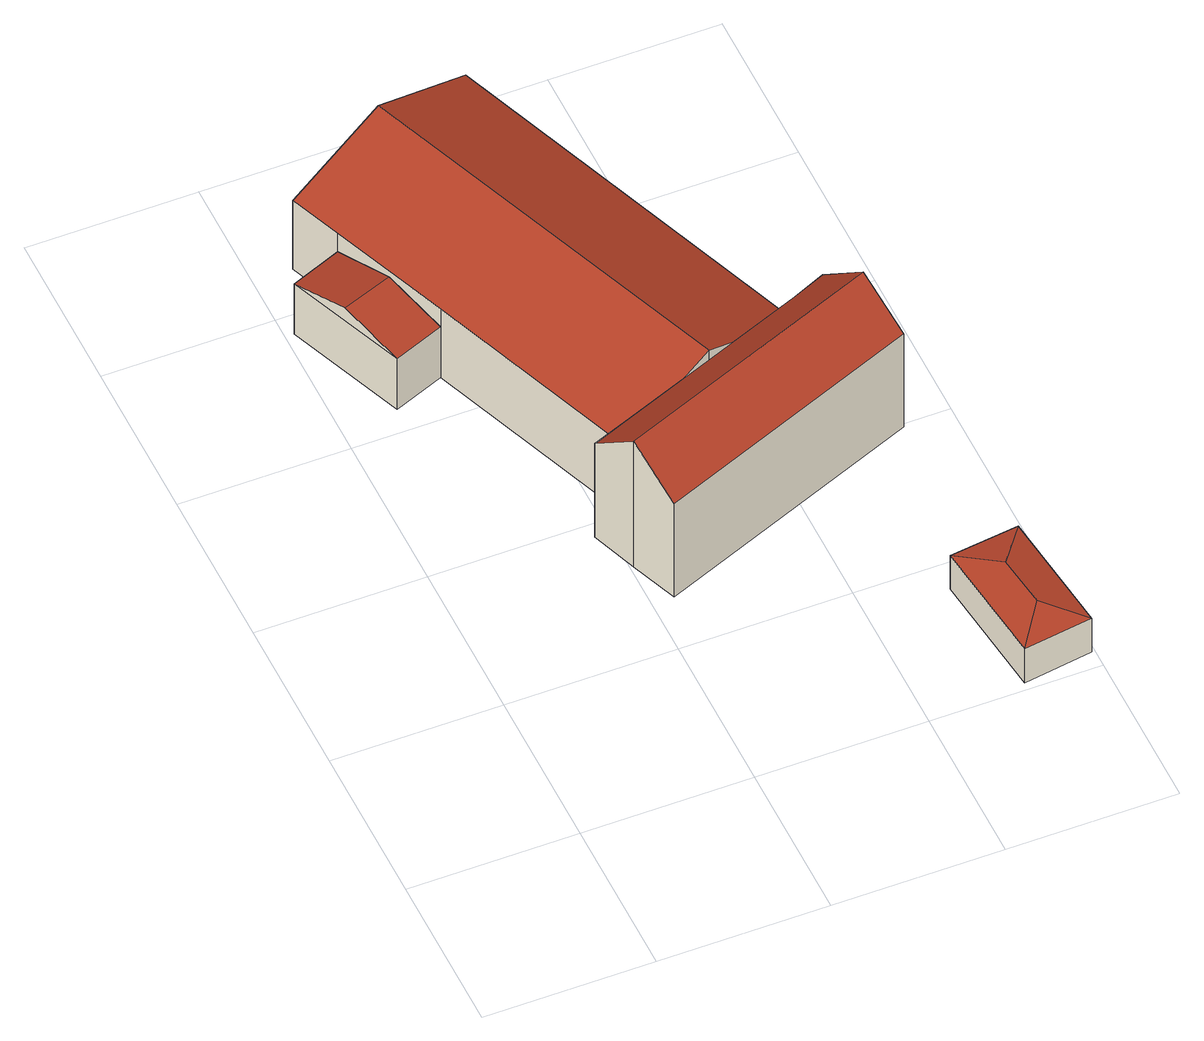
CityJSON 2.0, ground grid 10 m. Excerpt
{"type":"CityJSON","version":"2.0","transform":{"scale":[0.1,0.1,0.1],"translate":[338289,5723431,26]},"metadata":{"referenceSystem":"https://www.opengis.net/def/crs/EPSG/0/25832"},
"CityObjects":{
"building1":{"type":"Building","attributes":{"Geometrietyp2DReferenz":"3000","Gemeindeschluessel":"05170048","function":"51009_1610","roofType":"3100","measuredHeight":4.92},"geometry":[{"type":"Solid","lod":"2","boundaries":[[[[0,1,2,3]],[[4,5,1,0]],[[6,7,5,4]],[[3,2,7,6]],[[0,8,4]],[[6,9,3]],[[3,9,8,0]],[[4,8,9,6]],[[1,5,7,2]]]],"semantics":{"surfaces":[{"type":"WallSurface"},{"type":"RoofSurface"},{"type":"GroundSurface"}],"values":[[0,0,0,0,0,0,1,1,2]]}}]},
"building2":{"type":"Building","attributes":{"Geometrietyp2DReferenz":"3000","Gemeindeschluessel":"05170048","function":"31001_2720","roofType":"3100","measuredHeight":7.79},"address":[{"country":"Germany","locality":"Wesel","thoroughfareNumber":"33","thoroughfareName":"Neue Hünxer Straße"}],"geometry":[{"type":"Solid","lod":"2","boundaries":[[[[10,7,2,11]],[[12,13,7,10]],[[14,15,13,12]],[[16,17,15,14]],[[18,19,17,16]],[[20,21,19,18]],[[22,23,21,20]],[[11,2,23,22]],[[12,10,11,22,20,14]],[[18,16,14,20]],[[7,13,15,17,19,21,23,2]]]],"semantics":{"surfaces":[{"type":"WallSurface"},{"type":"RoofSurface"},{"type":"GroundSurface"}],"values":[[0,0,0,0,0,0,0,0,1,1,2]]}}]},
"building3":{"type":"Building","attributes":{"name":"Wardmannshof","Geometrietyp2DReferenz":"3000","Gemeindeschluessel":"05170048","function":"31001_1010","roofType":"3100","measuredHeight":9.64},"address":[{"country":"Germany","locality":"Wesel","thoroughfareNumber":"33","thoroughfareName":"Neue Hünxer Straße"}],"geometry":[{"type":"Solid","lod":"2","boundaries":[[[[24,25,26,27]],[[28,29,25,24]],[[30,31,29,28]],[[32,33,31,30]],[[34,35,33,32]],[[36,37,35,34]],[[38,39,37,36]],[[27,26,39,38]],[[34,32,30,28,24,36]],[[27,38,36,24]],[[25,29,31,33,35,37,39,26]]]],"semantics":{"surfaces":[{"type":"WallSurface"},{"type":"RoofSurface"},{"type":"GroundSurface"}],"values":[[0,0,0,0,0,0,0,0,1,1,2]]}}]},
"building4":{"type":"Building","attributes":{"Geometrietyp2DReferenz":"3000","Gemeindeschluessel":"05170048","function":"31001_2720","roofType":"3200","measuredHeight":3.09},"address":[{"country":"Germany","locality":"Wesel","thoroughfareNumber":"33","thoroughfareName":"Neue Hünxer Straße"}],"geometry":[{"type":"Solid","lod":"2","boundaries":[[[[40,41,42,43]],[[44,45,41,40]],[[46,47,45,44]],[[43,42,47,46]],[[40,48,44]],[[46,49,43]],[[43,49,48,40]],[[44,48,49,46]],[[41,45,47,42]]]],"semantics":{"surfaces":[{"type":"WallSurface"},{"type":"RoofSurface"},{"type":"GroundSurface"}],"values":[[0,0,0,0,1,1,1,1,2]]}}]}
},
"vertices":[
[33,315,49],[33,315,10],[63,327,10],[63,327,49],[5,386,49],[5,386,10],[35,398,49],[35,398,10],[19,351,59],[49,362,59],
[35,398,63],[63,327,63],[23,429,63],[23,429,10],[82,452,88],[82,452,10],[142,475,63],[142,475,10],[230,245,63],[230,245,10],[171,222,88],[171,222,10],[112,199,63],[112,199,10],
[102,163,106],[102,163,9],[113,135,9],[113,135,81],[92,191,81],[92,191,9],[112,199,81],[112,199,9],[230,245,81],[230,245,9],[250,254,81],[250,254,9],[261,226,106],[261,226,9],[272,198,81],[272,198,9],
[298,11,35],[298,11,9],[289,87,9],[289,87,35],[257,5,35],[257,5,9],[248,82,35],[248,82,9],[275,30,40],[271,62,40]
]}
